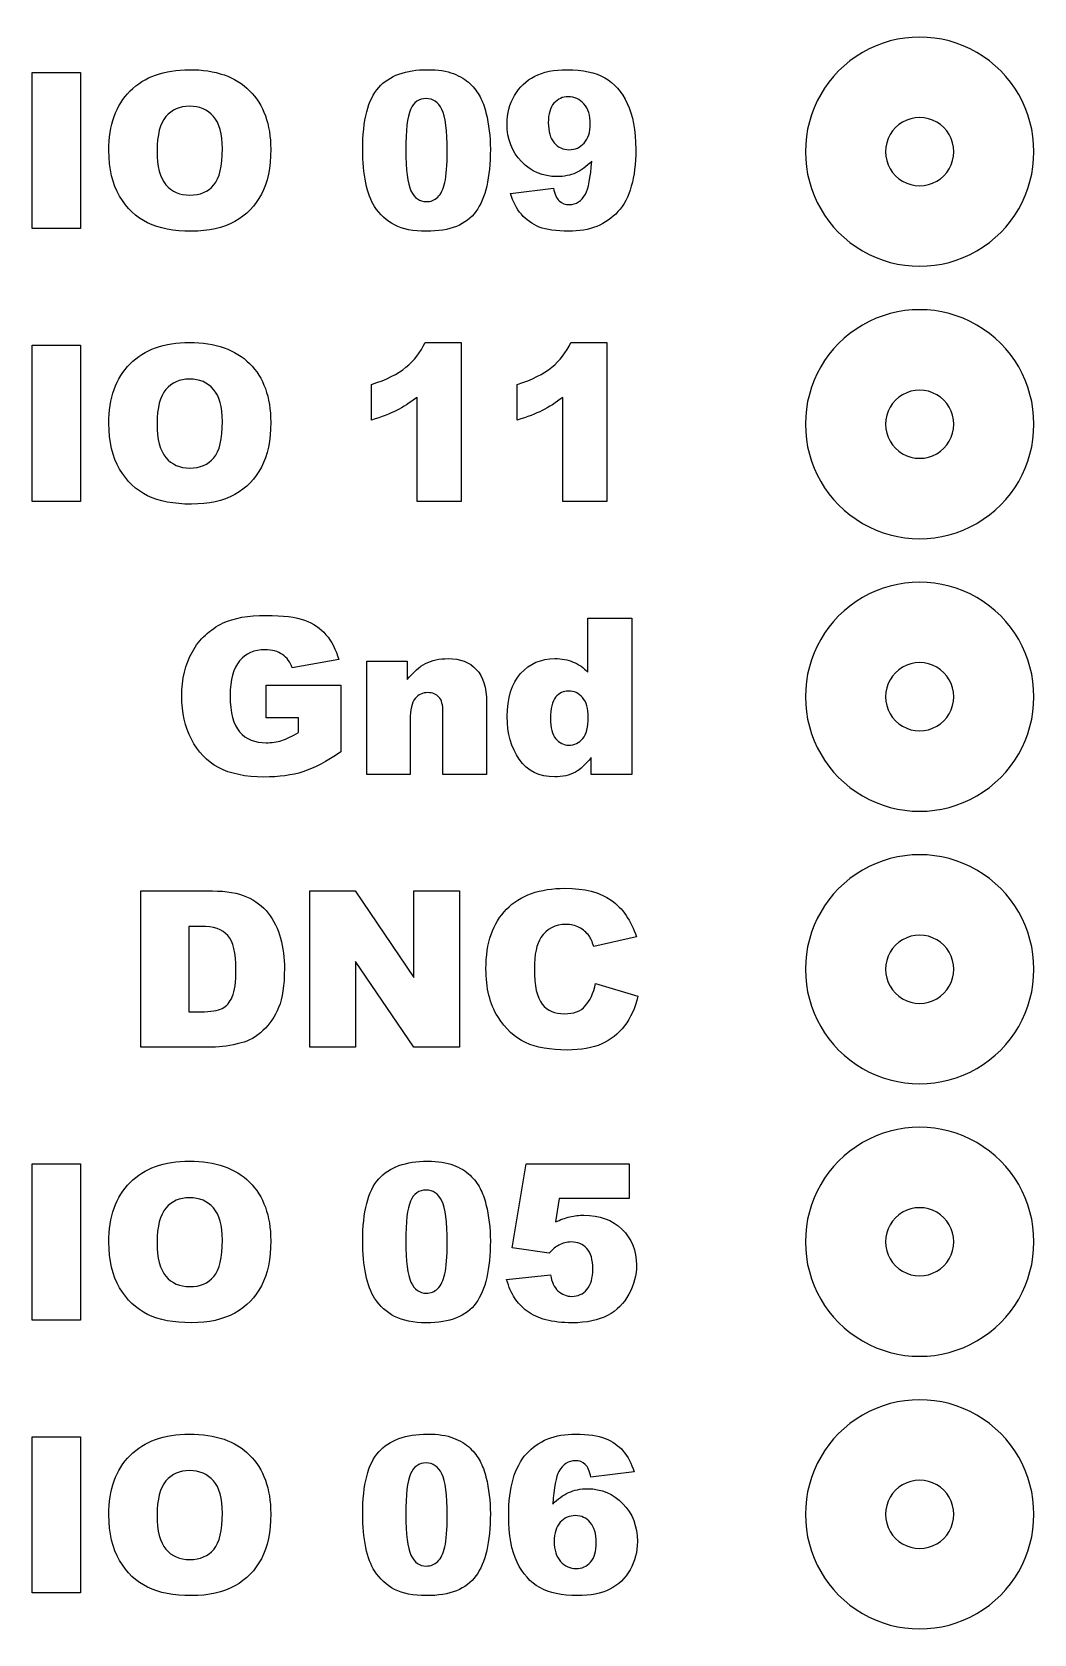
# Model space of a CAD drawing. Extents: x 24 to 191, y 8 to 99.
# Drawn here: x 90.74 to 105.45, y 29.67 to 53.18 of the extents above; entities that cross this region are included whole.
import ezdxf

# ---------------------------------------------------------------- set-up
doc = ezdxf.new("R2010")
doc.units = 0
doc.layers.add('Line_Etch', color=7, linetype='CONTINUOUS')
doc.layers.add('Text_Etch', color=7, linetype='CONTINUOUS')

msp = doc.modelspace()

# ---------------------------------------------------------------- linework, layer by layer
at = {"layer": 'Line_Etch', "color": 7}
for points in [[(104.27287, 51.421774), (104.27287, 51.421774), (104.27287, 51.421774), (104.27287, 51.421774)], [(105.450251, 51.421774), (105.450251, 51.421774), (105.450251, 51.421774), (105.450251, 51.421774)], [(104.27287, 47.421782), (104.27287, 47.421782), (104.27287, 47.421782), (104.27287, 47.421782)], [(105.450251, 47.421782), (105.450251, 47.421782), (105.450251, 47.421782), (105.450251, 47.421782)], [(104.27287, 43.42179), (104.27287, 43.42179), (104.27287, 43.42179), (104.27287, 43.42179)], [(105.450251, 43.42179), (105.450251, 43.42179), (105.450251, 43.42179), (105.450251, 43.42179)], [(104.27287, 39.421798), (104.27287, 39.421798), (104.27287, 39.421798), (104.27287, 39.421798)], [(105.450251, 39.421798), (105.450251, 39.421798), (105.450251, 39.421798), (105.450251, 39.421798)], [(104.27287, 35.421777), (104.27287, 35.421777), (104.27287, 35.421777), (104.27287, 35.421777)], [(105.450251, 35.421777), (105.450251, 35.421777), (105.450251, 35.421777), (105.450251, 35.421777)], [(104.27287, 31.421785), (104.27287, 31.421785), (104.27287, 31.421785), (104.27287, 31.421785)], [(105.450251, 31.421785), (105.450251, 31.421785), (105.450251, 31.421785), (105.450251, 31.421785)]]:
    msp.add_lwpolyline(points, close=True, dxfattribs=at)
for points in [[(104.612539, 52.87725), (104.093058, 53.177647), (103.452682, 53.177647), (102.933206, 52.87725)], [(102.933206, 52.87725), (102.413726, 52.576881), (102.094281, 52.021863), (102.095489, 51.421774)], [(105.450251, 51.421774), (105.451379, 52.021863), (105.13202, 52.576881), (104.612539, 52.87725)], [(103.522709, 51.855267), (103.367925, 51.765831), (103.272669, 51.600561), (103.272869, 51.421774)], [(104.023036, 51.855267), (103.868251, 51.944703), (103.677491, 51.944703), (103.522709, 51.855267)], [(104.27287, 51.421774), (104.273076, 51.600561), (104.177818, 51.765831), (104.023036, 51.855267)], [(102.095489, 51.421774), (102.09436, 50.821713), (102.413726, 50.266694), (102.933206, 49.966325)], [(103.272869, 51.421774), (103.272669, 51.243014), (103.367925, 51.077745), (103.522709, 50.988308)], [(104.023036, 50.988308), (104.177818, 51.077745), (104.273076, 51.243014), (104.27287, 51.421774)], [(104.612539, 49.966325), (105.13202, 50.266694), (105.451458, 50.821713), (105.450251, 51.421774)], [(103.522709, 50.988308), (103.677491, 50.898872), (103.868251, 50.898872), (104.023036, 50.988308)], [(102.933206, 49.966325), (103.452682, 49.665928), (104.093058, 49.665928), (104.612539, 49.966325)], [(104.612539, 48.877258), (104.093058, 49.177655), (103.452682, 49.177655), (102.933206, 48.877258)], [(102.933206, 48.877258), (102.413726, 48.576861), (102.094281, 48.021871), (102.095489, 47.421782)], [(105.450251, 47.421782), (105.451379, 48.021871), (105.13202, 48.576861), (104.612539, 48.877258)], [(103.522709, 47.855275), (103.367925, 47.765839), (103.272669, 47.600541), (103.272869, 47.421782)], [(104.023036, 47.855275), (103.868251, 47.944711), (103.677491, 47.944711), (103.522709, 47.855275)], [(104.27287, 47.421782), (104.273076, 47.600541), (104.177818, 47.765839), (104.023036, 47.855275)], [(102.095489, 47.421782), (102.09436, 46.821721), (102.413726, 46.266702), (102.933206, 45.966305)], [(103.272869, 47.421782), (103.272669, 47.243022), (103.367925, 47.077753), (103.522709, 46.988288)], [(104.023036, 46.988288), (104.177818, 47.077753), (104.273076, 47.243022), (104.27287, 47.421782)], [(104.612539, 45.966305), (105.13202, 46.266702), (105.451458, 46.821721), (105.450251, 47.421782)], [(103.522709, 46.988288), (103.677491, 46.898852), (103.868251, 46.898852), (104.023036, 46.988288)], [(102.933206, 45.966305), (103.452682, 45.665936), (104.093058, 45.665936), (104.612539, 45.966305)], [(104.612539, 44.877266), (104.093058, 45.177635), (103.452682, 45.177635), (102.933206, 44.877266)], [(102.933206, 44.877266), (102.413726, 44.576869), (102.094281, 44.02185), (102.095489, 43.42179)], [(105.450251, 43.42179), (105.451379, 44.02185), (105.13202, 44.576869), (104.612539, 44.877266)], [(103.522709, 43.855283), (103.367925, 43.765818), (103.272669, 43.600549), (103.272869, 43.42179)], [(104.023036, 43.855283), (103.868251, 43.944719), (103.677491, 43.944719), (103.522709, 43.855283)], [(104.27287, 43.42179), (104.273076, 43.600549), (104.177818, 43.765818), (104.023036, 43.855283)], [(102.095489, 43.42179), (102.09436, 42.8217), (102.413726, 42.26671), (102.933206, 41.966313)], [(103.272869, 43.42179), (103.272669, 43.24303), (103.367925, 43.077732), (103.522709, 42.988296)], [(104.023036, 42.988296), (104.177818, 43.077732), (104.273076, 43.24303), (104.27287, 43.42179)], [(104.612539, 41.966313), (105.13202, 42.26671), (105.451458, 42.8217), (105.450251, 43.42179)], [(103.522709, 42.988296), (103.677491, 42.89886), (103.868251, 42.89886), (104.023036, 42.988296)], [(102.933206, 41.966313), (103.452682, 41.665916), (104.093058, 41.665916), (104.612539, 41.966313)], [(104.612539, 40.877246), (104.093058, 41.177643), (103.452682, 41.177643), (102.933206, 40.877246)], [(102.933206, 40.877246), (102.413726, 40.576877), (102.094281, 40.021858), (102.095489, 39.421798)], [(105.450251, 39.421798), (105.451379, 40.021858), (105.13202, 40.576877), (104.612539, 40.877246)], [(103.522709, 39.855263), (103.367925, 39.765826), (103.272669, 39.600557), (103.272869, 39.421798)], [(104.023036, 39.855263), (103.868251, 39.944727), (103.677491, 39.944727), (103.522709, 39.855263)], [(104.27287, 39.421798), (104.273076, 39.600557), (104.177818, 39.765826), (104.023036, 39.855263)], [(102.095489, 39.421798), (102.09436, 38.821708), (102.413726, 38.26669), (102.933206, 37.966321)], [(103.272869, 39.421798), (103.272669, 39.24301), (103.367925, 39.07774), (103.522709, 38.988304)], [(104.023036, 38.988304), (104.177818, 39.07774), (104.273076, 39.24301), (104.27287, 39.421798)], [(104.612539, 37.966321), (105.13202, 38.26669), (105.451458, 38.821708), (105.450251, 39.421798)], [(103.522709, 38.988304), (103.677491, 38.898868), (103.868251, 38.898868), (104.023036, 38.988304)], [(102.933206, 37.966321), (103.452682, 37.665924), (104.093058, 37.665924), (104.612539, 37.966321)], [(104.612539, 36.877254), (104.093058, 37.177651), (103.452682, 37.177651), (102.933206, 36.877254)], [(102.933206, 36.877254), (102.413726, 36.576885), (102.094281, 36.021866), (102.095489, 35.421777)], [(105.450251, 35.421777), (105.451379, 36.021866), (105.13202, 36.576885), (104.612539, 36.877254)], [(103.522709, 35.855271), (103.367925, 35.765834), (103.272669, 35.600565), (103.272869, 35.421777)], [(104.023036, 35.855271), (103.868251, 35.944707), (103.677491, 35.944707), (103.522709, 35.855271)], [(104.27287, 35.421777), (104.273076, 35.600565), (104.177818, 35.765834), (104.023036, 35.855271)], [(102.095489, 35.421777), (102.09436, 34.821716), (102.413726, 34.266698), (102.933206, 33.966329)], [(103.272869, 35.421777), (103.272669, 35.243018), (103.367925, 35.077748), (103.522709, 34.988312)], [(104.023036, 34.988312), (104.177818, 35.077748), (104.273076, 35.243018), (104.27287, 35.421777)], [(104.612539, 33.966329), (105.13202, 34.266698), (105.451458, 34.821716), (105.450251, 35.421777)], [(103.522709, 34.988312), (103.677491, 34.898848), (103.868251, 34.898848), (104.023036, 34.988312)], [(102.933206, 33.966329), (103.452682, 33.665932), (104.093058, 33.665932), (104.612539, 33.966329)], [(104.612539, 32.877262), (104.093058, 33.177631), (103.452682, 33.177631), (102.933206, 32.877262)], [(102.933206, 32.877262), (102.413726, 32.576864), (102.094281, 32.021874), (102.095489, 31.421785)], [(105.450251, 31.421785), (105.451379, 32.021874), (105.13202, 32.576864), (104.612539, 32.877262)], [(103.522709, 31.855279), (103.367925, 31.765842), (103.272669, 31.600545), (103.272869, 31.421785)], [(104.023036, 31.855279), (103.868251, 31.944715), (103.677491, 31.944715), (103.522709, 31.855279)], [(104.27287, 31.421785), (104.273076, 31.600545), (104.177818, 31.765842), (104.023036, 31.855279)], [(102.095489, 31.421785), (102.09436, 30.821724), (102.413726, 30.266706), (102.933206, 29.966309)], [(103.272869, 31.421785), (103.272669, 31.243026), (103.367925, 31.077756), (103.522709, 30.988292)], [(104.023036, 30.988292), (104.177818, 31.077756), (104.273076, 31.243026), (104.27287, 31.421785)], [(104.612539, 29.966309), (105.13202, 30.266706), (105.451458, 30.821724), (105.450251, 31.421785)], [(103.522709, 30.988292), (103.677491, 30.898856), (103.868251, 30.898856), (104.023036, 30.988292)], [(102.933206, 29.966309), (103.452682, 29.66594), (104.093058, 29.66594), (104.612539, 29.966309)]]:
    msp.add_open_spline(points, degree=3, dxfattribs=at)
at = {"layer": 'Text_Etch', "color": 7}
for points in [[(90.73795, 52.586194), (91.448232, 52.586194), (91.448232, 50.292659), (90.73795, 50.292659), (90.73795, 52.586194), (90.73795, 52.586194)], [(98.935831, 51.830629), (98.935831, 51.830629), (98.935831, 51.830629), (98.935831, 51.830629)], [(91.865952, 51.43786), (91.865952, 51.43786), (91.865952, 51.43786), (91.865952, 51.43786)], [(92.574663, 51.434869), (92.574663, 51.434869), (92.574663, 51.434869), (92.574663, 51.434869)], [(95.594032, 51.448782), (95.594032, 51.448782), (95.594032, 51.448782), (95.594032, 51.448782)], [(96.226232, 51.446835), (96.226232, 51.446835), (96.226232, 51.446835), (96.226232, 51.446835)], [(97.762554, 50.807404), (97.762554, 50.807404), (97.762554, 50.807404), (97.762554, 50.807404)], [(90.73795, 48.581094), (91.448232, 48.581094), (91.448232, 46.287559), (90.73795, 46.287559), (90.73795, 48.581094), (90.73795, 48.581094)], [(91.865952, 47.43276), (91.865952, 47.43276), (91.865952, 47.43276), (91.865952, 47.43276)], [(92.574663, 47.429768), (92.574663, 47.429768), (92.574663, 47.429768), (92.574663, 47.429768)], [(98.906152, 43.117836), (98.906152, 43.117836), (98.906152, 43.117836), (98.906152, 43.117836)], [(94.819701, 40.57095), (95.481481, 40.57095), (96.34507, 39.302135), (96.34507, 40.57095), (97.013113, 40.57095), (97.013113, 38.277386), (96.34507, 38.277386), (95.486169, 39.536803), (95.486169, 38.277386), (94.819701, 38.277386), (94.819701, 40.57095), (94.819701, 40.57095)], [(99.014119, 39.214505), (99.014119, 39.214505), (99.014119, 39.214505), (99.014119, 39.214505)], [(90.73795, 36.56585), (91.448232, 36.56585), (91.448232, 34.272314), (90.73795, 34.272314), (90.73795, 36.56585), (90.73795, 36.56585)], [(91.865952, 35.417516), (91.865952, 35.417516), (91.865952, 35.417516), (91.865952, 35.417516)], [(92.574663, 35.414524), (92.574663, 35.414524), (92.574663, 35.414524), (92.574663, 35.414524)], [(95.594032, 35.428438), (95.594032, 35.428438), (95.594032, 35.428438), (95.594032, 35.428438)], [(96.226232, 35.42649), (96.226232, 35.42649), (96.226232, 35.42649), (96.226232, 35.42649)], [(90.73795, 32.56075), (91.448232, 32.56075), (91.448232, 30.267214), (90.73795, 30.267214), (90.73795, 32.56075), (90.73795, 32.56075)], [(99.578851, 32.044509), (99.578851, 32.044509), (99.578851, 32.044509), (99.578851, 32.044509)], [(91.865952, 31.412416), (91.865952, 31.412416), (91.865952, 31.412416), (91.865952, 31.412416)], [(92.574663, 31.409424), (92.574663, 31.409424), (92.574663, 31.409424), (92.574663, 31.409424)], [(95.594032, 31.423366), (95.594032, 31.423366), (95.594032, 31.423366), (95.594032, 31.423366)], [(96.226232, 31.421418), (96.226232, 31.421418), (96.226232, 31.421418), (96.226232, 31.421418)], [(98.405544, 31.02278), (98.405544, 31.02278), (98.405544, 31.02278), (98.405544, 31.02278)]]:
    msp.add_lwpolyline(points, close=True, dxfattribs=at)
for points in [[(97.7625, 50.807376), (98.39612, 50.88716)], [(97.038143, 48.62021), (97.038143, 46.287559), (96.393573, 46.287559), (96.393573, 47.816074)], [(96.510912, 48.62021), (97.038143, 48.62021)], [(99.178364, 48.62021), (99.178364, 46.287559), (98.533794, 46.287559), (98.533794, 47.816074)], [(98.651133, 48.62021), (99.178364, 48.62021)], [(95.723972, 47.482826), (95.723972, 48.005389)], [(97.864193, 47.482826), (97.864193, 48.005389)], [(98.90145, 43.7812), (98.90145, 44.575937), (99.544451, 44.576022)], [(99.544451, 44.576022), (99.544451, 42.282487), (98.948381, 42.282487), (98.948381, 42.528105)], [(95.242109, 43.965858), (94.558431, 43.843825)], [(96.29184, 43.080414), (96.29184, 42.282515), (95.655102, 42.282515), (95.655144, 43.943957)], [(95.655144, 43.943957), (96.248079, 43.943957), (96.248079, 43.673306)], [(94.178261, 43.113236), (94.178261, 43.590389), (95.273402, 43.590389), (95.273402, 42.612574)], [(97.412054, 43.338534), (97.412054, 42.282515), (96.772182, 42.282515), (96.772182, 43.196153)], [(94.652301, 42.897251), (94.652301, 43.113151), (94.178261, 43.113236)], [(93.386591, 38.277358), (92.333693, 38.277358), (92.333733, 40.57095)], [(92.333733, 40.57095), (93.386633, 40.57095)], [(93.042444, 40.05152), (93.042444, 38.798369), (93.216101, 38.798369)], [(93.219239, 40.05152), (93.042444, 40.05152)], [(99.613291, 39.896608), (98.987491, 39.757388)], [(99.014091, 39.214534), (99.635191, 39.026799)], [(98.333501, 35.254674), (97.790621, 35.332877), (97.992483, 36.56585)], [(97.992483, 36.56585), (99.505344, 36.56585), (99.505344, 36.057398), (98.480601, 36.057398), (98.425802, 35.7132)], [(97.707704, 34.866759), (98.352274, 34.937145)], [(99.578871, 32.04448), (98.945251, 31.966277)]]:
    msp.add_lwpolyline(points, dxfattribs=at)
for points in [[(92.178852, 52.31241), (92.387445, 52.521001), (92.67792, 52.62531), (93.05027, 52.62531)], [(93.05027, 52.62531), (93.432003, 52.62531), (93.726127, 52.522581), (93.932643, 52.317095)], [(95.82879, 52.364029), (95.986287, 52.538216), (96.225651, 52.62531), (96.54689, 52.62531)], [(96.54689, 52.62531), (96.701257, 52.62531), (96.827981, 52.606119), (96.927063, 52.567398)], [(96.927063, 52.567398), (97.026149, 52.529863), (97.106983, 52.480333), (97.169563, 52.41878)], [(97.822004, 52.245157), (97.893968, 52.370294), (97.993053, 52.464698), (98.119252, 52.52831)], [(98.119252, 52.52831), (98.245453, 52.592968), (98.403989, 52.62531), (98.594861, 52.62531)], [(98.594861, 52.62531), (98.824316, 52.62531), (99.008401, 52.585686), (99.147122, 52.50641)], [(99.147122, 52.50641), (99.285843, 52.428178), (99.396398, 52.303041), (99.478792, 52.130942)], [(91.865952, 51.43786), (91.865952, 51.812284), (91.970253, 52.10382), (92.178852, 52.31241)], [(93.932643, 52.317095), (94.139151, 52.112682), (94.242402, 51.825831), (94.242402, 51.456628)], [(95.594119, 51.44881), (95.594119, 51.884787), (95.672346, 52.18987), (95.82879, 52.364029)], [(96.525043, 52.200904), (96.419701, 52.200904), (96.343566, 52.147198), (96.29663, 52.039784)], [(96.756581, 52.042916), (96.705445, 52.148242), (96.628269, 52.200904), (96.525043, 52.200904)], [(97.169563, 52.41878), (97.232162, 52.3583), (97.281182, 52.294179), (97.31662, 52.226333)], [(97.31662, 52.226333), (97.353157, 52.159587), (97.382355, 52.081383), (97.404222, 51.991665)], [(97.714051, 51.828992), (97.714051, 51.981251), (97.750035, 52.119991), (97.822004, 52.245157)], [(98.613553, 52.227913), (98.529069, 52.227913), (98.458669, 52.196135), (98.40234, 52.132522)], [(98.841961, 52.121544), (98.779361, 52.192466), (98.703223, 52.227913), (98.613553, 52.227913)], [(93.048701, 52.088806), (92.905814, 52.088806), (92.791085, 52.038232), (92.704511, 51.937055)], [(93.402274, 51.938635), (93.315705, 52.03874), (93.197849, 52.088806), (93.048701, 52.088806)], [(96.29663, 52.039784), (96.249699, 51.933386), (96.226232, 51.735746), (96.226232, 51.446835)], [(96.834782, 51.429619), (96.834782, 51.734165), (96.808705, 51.938607), (96.756581, 52.042916)], [(97.404222, 51.991665), (97.446953, 51.82061), (97.46832, 51.642274), (97.46832, 51.456628)], [(98.40234, 52.132522), (98.347076, 52.068937), (98.31944, 51.97349), (98.31944, 51.846236)], [(98.935862, 51.830544), (98.935862, 51.954666), (98.90456, 52.051665), (98.841961, 52.121544)], [(99.478792, 52.130942), (99.562231, 51.959887), (99.603952, 51.733544), (99.603952, 51.451943)], [(92.704511, 51.937055), (92.617945, 51.835878), (92.574663, 51.668492), (92.574663, 51.434869)], [(93.533691, 51.466139), (93.533691, 51.682039), (93.489884, 51.839547), (93.402274, 51.938635)], [(97.925261, 51.275159), (97.784454, 51.421181), (97.714051, 51.605782), (97.714051, 51.828992)], [(98.31944, 51.846236), (98.31944, 51.717938), (98.348109, 51.619894), (98.405439, 51.552104)], [(98.846632, 51.549028), (98.906099, 51.614757), (98.935831, 51.708624), (98.935831, 51.830629)], [(98.405439, 51.552104), (98.463842, 51.484314), (98.536331, 51.450419), (98.622911, 51.450419)], [(98.622911, 51.450419), (98.712607, 51.450419), (98.787179, 51.48327), (98.846632, 51.549028)], [(92.023963, 50.76826), (91.918623, 50.946596), (91.865952, 51.169806), (91.865952, 51.43786)], [(92.574663, 51.434869), (92.574663, 51.203305), (92.617423, 51.036964), (92.702953, 50.935787)], [(93.408531, 50.932654), (93.491973, 51.031742), (93.533691, 51.209571), (93.533691, 51.466139)], [(94.242402, 51.456628), (94.242402, 51.188573), (94.197035, 50.968496), (94.106292, 50.796426)], [(95.639433, 50.962231), (95.609164, 51.109297), (95.594032, 51.27149), (95.594032, 51.448782)], [(96.226173, 51.446807), (96.226173, 51.154763), (96.251742, 50.955034), (96.30287, 50.847592)], [(96.800382, 50.971234), (96.823327, 51.069278), (96.834782, 51.222073), (96.834782, 51.429619)], [(97.46832, 51.456628), (97.46832, 51.040463), (97.39792, 50.735917), (97.257111, 50.542962)], [(98.446232, 51.056126), (98.240765, 51.056126), (98.067108, 51.129137), (97.925261, 51.275159)], [(98.959382, 51.283033), (98.883241, 51.204801), (98.805018, 51.147454), (98.724709, 51.110934)], [(98.865481, 50.799615), (98.907216, 50.875758), (98.938512, 51.036879), (98.959382, 51.283033)], [(99.603952, 51.451943), (99.603952, 51.037867), (99.516861, 50.734365), (99.342679, 50.54141)], [(98.724709, 51.110934), (98.644397, 51.074414), (98.551571, 51.056126), (98.446232, 51.056126)], [(92.702953, 50.935787), (92.789519, 50.83461), (92.906856, 50.784036), (93.054963, 50.784036)], [(93.054963, 50.784036), (93.207236, 50.784036), (93.325092, 50.833566), (93.408531, 50.932654)], [(94.106292, 50.796426), (94.016599, 50.625371), (93.886226, 50.49188), (93.715171, 50.395896)], [(95.76928, 50.616481), (95.714016, 50.700978), (95.670731, 50.816209), (95.639433, 50.962231)], [(96.30287, 50.847592), (96.355007, 50.741223), (96.430104, 50.688024), (96.528162, 50.688024)], [(96.695562, 50.755334), (96.743562, 50.801195), (96.778501, 50.873162), (96.800382, 50.971234)], [(97.923691, 50.502322), (97.85381, 50.583686), (97.800098, 50.685371), (97.762554, 50.807404)], [(98.39612, 50.88716), (98.4128, 50.798514), (98.440954, 50.735945), (98.480623, 50.699426)], [(98.62612, 50.644731), (98.728335, 50.644731), (98.808122, 50.69635), (98.865481, 50.799615)], [(92.43542, 50.377128), (92.266462, 50.459537), (92.129308, 50.589895), (92.023963, 50.76826)], [(96.06184, 50.34583), (95.94294, 50.407354), (95.845421, 50.49758), (95.76928, 50.616481)], [(96.528162, 50.688024), (96.59283, 50.688024), (96.648628, 50.710602), (96.695562, 50.755334)], [(98.480623, 50.699426), (98.520222, 50.662963), (98.568724, 50.644731), (98.62612, 50.644731)], [(93.078433, 50.253543), (92.819765, 50.253543), (92.605428, 50.294747), (92.43542, 50.377128)], [(93.715171, 50.395896), (93.545163, 50.300984), (93.332921, 50.253543), (93.078433, 50.253543)], [(96.529621, 50.253515), (96.336668, 50.253515), (96.180743, 50.284305), (96.06184, 50.34583)], [(97.257111, 50.542962), (97.116305, 50.350006), (96.873808, 50.253515), (96.529621, 50.253515)], [(98.186519, 50.31614), (98.081183, 50.358868), (97.99357, 50.420929), (97.923691, 50.502322)], [(98.618322, 50.253543), (98.435803, 50.253543), (98.291867, 50.274427), (98.186519, 50.31614)], [(99.342679, 50.54141), (99.168503, 50.349498), (98.927048, 50.253543), (98.618322, 50.253543)], [(92.178852, 48.30731), (92.387445, 48.515929), (92.67792, 48.62021), (93.05027, 48.62021)], [(93.05027, 48.62021), (93.432003, 48.62021), (93.726127, 48.517481), (93.932643, 48.312023)], [(96.2293, 48.257244), (96.349247, 48.355288), (96.443117, 48.476277), (96.510912, 48.62021)], [(98.369521, 48.257244), (98.489471, 48.355288), (98.583338, 48.476277), (98.651133, 48.62021)], [(91.865952, 47.43276), (91.865952, 47.807212), (91.970253, 48.09872), (92.178852, 48.30731)], [(93.932643, 48.312023), (94.139151, 48.107582), (94.242402, 47.820759), (94.242402, 47.451556)], [(95.723972, 48.005389), (95.940917, 48.075267), (96.109364, 48.159228), (96.2293, 48.257244)], [(97.864193, 48.005389), (98.081132, 48.075267), (98.249573, 48.159228), (98.369521, 48.257244)], [(93.048701, 48.083706), (92.905814, 48.083706), (92.791085, 48.033131), (92.704511, 47.931955)], [(93.402274, 47.933535), (93.315705, 48.033639), (93.197849, 48.083706), (93.048701, 48.083706)], [(92.704511, 47.931955), (92.617945, 47.830806), (92.574663, 47.663392), (92.574663, 47.429768)], [(93.533691, 47.461067), (93.533691, 47.676939), (93.489884, 47.834447), (93.402274, 47.933535)], [(96.393573, 47.816074), (96.289278, 47.736798), (96.188109, 47.672649), (96.090063, 47.623627)], [(98.533794, 47.816074), (98.429493, 47.736798), (98.328319, 47.672649), (98.230281, 47.623627)], [(96.090063, 47.623627), (95.993069, 47.574633), (95.871036, 47.5277), (95.723972, 47.482826)], [(98.230281, 47.623627), (98.133281, 47.574633), (98.011251, 47.5277), (97.864193, 47.482826)], [(92.023963, 46.76316), (91.918623, 46.941524), (91.865952, 47.164734), (91.865952, 47.43276)], [(92.574663, 47.429768), (92.574663, 47.198205), (92.617423, 47.031863), (92.702953, 46.930687)], [(93.408531, 46.927554), (93.491973, 47.026642), (93.533691, 47.20447), (93.533691, 47.461067)], [(94.242402, 47.451556), (94.242402, 47.183501), (94.197035, 46.963424), (94.106292, 46.791325)], [(92.702953, 46.930687), (92.789519, 46.82951), (92.906856, 46.778936), (93.054963, 46.778936)], [(93.054963, 46.778936), (93.207236, 46.778936), (93.325092, 46.828494), (93.408531, 46.927554)], [(94.106292, 46.791325), (94.016599, 46.62027), (93.886226, 46.486779), (93.715171, 46.390824)], [(92.43542, 46.372056), (92.266462, 46.454437), (92.129308, 46.584823), (92.023963, 46.76316)], [(93.078433, 46.248443), (92.819765, 46.248443), (92.605428, 46.289647), (92.43542, 46.372056)], [(93.715171, 46.390824), (93.545163, 46.295912), (93.332921, 46.248443), (93.078433, 46.248443)], [(93.09251, 44.081597), (93.195767, 44.267243), (93.346998, 44.408043), (93.546213, 44.504027)], [(93.546213, 44.504027), (93.701619, 44.578054), (93.910737, 44.615082), (94.173573, 44.615082)], [(94.173573, 44.615082), (94.427017, 44.615082), (94.616321, 44.592222), (94.741481, 44.546276)], [(94.741481, 44.546276), (94.867682, 44.500415), (94.97198, 44.428984), (95.054372, 44.331956)], [(95.054372, 44.331956), (95.137814, 44.236001), (95.200391, 44.113968), (95.242109, 43.965858)], [(92.937621, 43.429212), (92.937621, 43.679515), (92.98925, 43.896995), (93.09251, 44.081597)], [(94.157921, 44.111315), (94.002516, 44.111315), (93.878397, 44.057072), (93.785571, 43.948614)], [(94.414501, 44.042509), (94.347747, 44.08837), (94.262222, 44.111315), (94.157921, 44.111315)], [(94.558431, 43.843825), (94.530294, 43.930382), (94.482322, 43.99662), (94.414501, 44.042509)], [(96.517172, 43.909554), (96.607909, 43.957532), (96.718467, 43.981549), (96.84884, 43.981549)], [(96.84884, 43.981549), (97.02511, 43.981549), (97.162781, 43.928886), (97.261863, 43.823533)], [(97.91269, 43.76246), (98.045154, 43.908454), (98.213071, 43.981464), (98.416454, 43.981464)], [(98.416454, 43.981464), (98.515537, 43.981464), (98.605236, 43.964813), (98.685553, 43.93137)], [(93.785571, 43.948614), (93.693793, 43.841172), (93.647901, 43.670653), (93.647901, 43.43703)], [(96.248079, 43.673306), (96.336733, 43.783852), (96.426432, 43.862621), (96.517172, 43.909554)], [(97.261863, 43.823533), (97.36199, 43.719224), (97.412054, 43.557567), (97.412054, 43.338534)], [(97.715561, 43.130395), (97.715561, 43.405731), (97.781274, 43.616438), (97.91269, 43.76246)], [(98.685553, 43.93137), (98.766904, 43.897983), (98.838873, 43.847917), (98.90145, 43.7812)], [(98.613603, 43.505892), (98.539548, 43.505892), (98.477491, 43.47513), (98.42743, 43.413605)], [(98.823241, 43.40892), (98.767973, 43.473577), (98.698095, 43.505892), (98.613603, 43.505892)], [(93.078433, 42.797147), (92.98456, 42.980733), (92.937621, 43.191412), (92.937621, 43.429212)], [(93.647901, 43.43703), (93.647901, 43.188787), (93.694315, 43.011495), (93.787141, 42.905097)], [(96.363841, 43.394866), (96.315843, 43.336474), (96.29184, 43.231656), (96.29184, 43.080414)], [(96.551581, 43.482467), (96.474396, 43.482467), (96.411816, 43.453257), (96.363841, 43.394866)], [(96.714279, 43.416766), (96.675682, 43.460567), (96.62145, 43.482467), (96.551581, 43.482467)], [(96.772182, 43.196153), (96.772182, 43.300462), (96.752878, 43.374009), (96.714279, 43.416766)], [(98.42743, 43.413605), (98.377364, 43.352081), (98.352333, 43.248816), (98.352333, 43.103838)], [(98.906141, 43.117921), (98.906141, 43.248279), (98.878511, 43.345279), (98.823241, 43.40892)], [(97.893923, 42.503043), (97.775014, 42.675142), (97.715561, 42.884241), (97.715561, 43.130395)], [(98.352333, 43.103838), (98.352333, 42.968258), (98.377903, 42.868634), (98.42903, 42.805021)], [(98.82485, 42.806517), (98.879053, 42.870102), (98.906152, 42.973903), (98.906152, 43.117836)], [(93.477371, 42.382563), (93.306316, 42.475386), (93.173341, 42.61359), (93.078433, 42.797147)], [(93.787141, 42.905097), (93.881011, 42.798699), (94.011383, 42.745529), (94.178261, 42.745529)], [(94.405111, 42.779903), (94.477078, 42.802763), (94.559476, 42.841964), (94.652301, 42.897251)], [(98.42903, 42.805021), (98.481165, 42.742424), (98.545309, 42.711126), (98.621461, 42.711126)], [(98.621461, 42.711126), (98.702817, 42.711126), (98.770609, 42.742904), (98.82485, 42.806517)], [(94.178261, 42.745529), (94.257529, 42.745529), (94.333145, 42.7571), (94.405111, 42.779903)], [(95.273402, 42.612574), (95.063762, 42.469713), (94.87811, 42.372177), (94.716442, 42.320022)], [(94.143841, 42.243314), (93.871624, 42.243314), (93.649464, 42.28974), (93.477371, 42.382563)], [(98.41333, 42.244895), (98.186999, 42.244895), (98.013861, 42.330944), (97.893923, 42.503043)], [(98.948381, 42.528105), (98.864939, 42.423795), (98.788804, 42.353409), (98.719973, 42.31689)], [(94.716442, 42.320022), (94.555821, 42.268884), (94.364954, 42.243314), (94.143841, 42.243314)], [(98.719973, 42.31689), (98.628183, 42.268884), (98.525973, 42.244895), (98.41333, 42.244895)], [(93.386633, 40.57095), (93.594185, 40.57095), (93.761585, 40.542728), (93.888834, 40.486424)], [(93.888834, 40.486424), (94.017118, 40.430093), (94.122982, 40.349264), (94.206424, 40.243939)], [(97.706183, 40.303375), (97.908519, 40.507817), (98.1943, 40.610038), (98.56352, 40.610038)], [(98.56352, 40.610038), (98.852428, 40.610038), (99.079279, 40.551618), (99.244071, 40.434806)], [(94.206424, 40.243939), (94.28986, 40.138614), (94.350355, 40.016045), (94.387901, 39.876288)], [(97.404233, 39.428825), (97.404233, 39.80847), (97.504879, 40.100006), (97.706183, 40.303375)], [(99.244071, 40.434806), (99.409905, 40.317994), (99.532976, 40.138586), (99.613291, 39.896608)], [(93.613492, 39.916985), (93.534224, 40.006675), (93.402808, 40.05152), (93.219239, 40.05152)], [(98.580764, 40.079658), (98.420134, 40.079658), (98.29706, 40.015), (98.211538, 39.885658)], [(98.773192, 40.035857), (98.71579, 40.065067), (98.651647, 40.079658), (98.580764, 40.079658)], [(98.918691, 39.910691), (98.879025, 39.964962), (98.830522, 40.006675), (98.773192, 40.035857)], [(93.732392, 39.417903), (93.732392, 39.660924), (93.692757, 39.827266), (93.613492, 39.916985)], [(94.387901, 39.876288), (94.425434, 39.736532), (94.444199, 39.588422), (94.444199, 39.431986)], [(98.211538, 39.885658), (98.146876, 39.789702), (98.114541, 39.638996), (98.114541, 39.43351)], [(98.987491, 39.757388), (98.965619, 39.827266), (98.942692, 39.878377), (98.918691, 39.910691)], [(93.679193, 39.018954), (93.714657, 39.101362), (93.732392, 39.234346), (93.732392, 39.417903)], [(94.444199, 39.431986), (94.444199, 39.186876), (94.416033, 38.996517), (94.359702, 38.860937)], [(97.576332, 38.727954), (97.461598, 38.910467), (97.404233, 39.144091), (97.404233, 39.428825)], [(98.114541, 39.43351), (98.114541, 39.17903), (98.153133, 39.004334), (98.230312, 38.909423)], [(98.86236, 38.88281), (98.932241, 38.958953), (98.982829, 39.069528), (99.014119, 39.214505)], [(93.216101, 38.798369), (93.364208, 38.798369), (93.469553, 38.814455), (93.53213, 38.846854)], [(93.53213, 38.846854), (93.59473, 38.88027), (93.643752, 38.937645), (93.679193, 39.018954)], [(94.359702, 38.860937), (94.304434, 38.726402), (94.227255, 38.613231), (94.128161, 38.521452)], [(98.230312, 38.909423), (98.307494, 38.815556), (98.41596, 38.768622), (98.555723, 38.768622)], [(98.555723, 38.768622), (98.691313, 38.768622), (98.793529, 38.806694), (98.86236, 38.88281)], [(99.635191, 39.026799), (99.593459, 38.852612), (99.527747, 38.707098), (99.438062, 38.590286)], [(97.984663, 38.34464), (97.827169, 38.417651), (97.691061, 38.545441), (97.576332, 38.727954)], [(99.438062, 38.590286), (99.348366, 38.473474), (99.236767, 38.385336), (99.103262, 38.3259)], [(93.809002, 38.339955), (93.653596, 38.298243), (93.512792, 38.277358), (93.386591, 38.277358)], [(94.128161, 38.521452), (94.029073, 38.430718), (93.922689, 38.370209), (93.809002, 38.339955)], [(98.596371, 38.23669), (98.347101, 38.23669), (98.143195, 38.272673), (97.984663, 38.34464)], [(99.103262, 38.3259), (98.970804, 38.266436), (98.801837, 38.23669), (98.596371, 38.23669)], [(92.178852, 36.292066), (92.387445, 36.500656), (92.67792, 36.604966), (93.05027, 36.604966)], [(93.05027, 36.604966), (93.432003, 36.604966), (93.726127, 36.502209), (93.932643, 36.296751)], [(95.82879, 36.343684), (95.986287, 36.517872), (96.225651, 36.604966), (96.54689, 36.604966)], [(96.54689, 36.604966), (96.701257, 36.604966), (96.827981, 36.585775), (96.927063, 36.547054)], [(96.927063, 36.547054), (97.026149, 36.509518), (97.106983, 36.459988), (97.169563, 36.398436)], [(91.865952, 35.417516), (91.865952, 35.79194), (91.970253, 36.083476), (92.178852, 36.292066)], [(93.932643, 36.296751), (94.139151, 36.092337), (94.242402, 35.805515), (94.242402, 35.436284)], [(95.594119, 35.428466), (95.594119, 35.864443), (95.672346, 36.169497), (95.82879, 36.343684)], [(97.169563, 36.398436), (97.232162, 36.337955), (97.281182, 36.273806), (97.31662, 36.205988)], [(93.048701, 36.068461), (92.905814, 36.068461), (92.791085, 36.017887), (92.704511, 35.91671)], [(93.402274, 35.918291), (93.315705, 36.018395), (93.197849, 36.068461), (93.048701, 36.068461)], [(96.29663, 36.019439), (96.249699, 35.913042), (96.226232, 35.715401), (96.226232, 35.42649)], [(96.525043, 36.180588), (96.419701, 36.180588), (96.343566, 36.126881), (96.29663, 36.019439)], [(96.756581, 36.022572), (96.705445, 36.127926), (96.628269, 36.180588), (96.525043, 36.180588)], [(96.834782, 35.409275), (96.834782, 35.713849), (96.808705, 35.918263), (96.756581, 36.022572)], [(97.31662, 36.205988), (97.353157, 36.139243), (97.382355, 36.061011), (97.404222, 35.97132)], [(92.704511, 35.91671), (92.617945, 35.815534), (92.574663, 35.648148), (92.574663, 35.414524)], [(93.533691, 35.445794), (93.533691, 35.661694), (93.489884, 35.819203), (93.402274, 35.918291)], [(97.404222, 35.97132), (97.446953, 35.800266), (97.46832, 35.621929), (97.46832, 35.436255)], [(98.425802, 35.7132), (98.496727, 35.746587), (98.566608, 35.77162), (98.635439, 35.788299)], [(98.635439, 35.788299), (98.70532, 35.80495), (98.774157, 35.813417), (98.841949, 35.813417)], [(98.841949, 35.813304), (99.071413, 35.813304), (99.257587, 35.743934), (99.400481, 35.605222)], [(99.400481, 35.605222), (99.54337, 35.46651), (99.614809, 35.291814), (99.614809, 35.081107)], [(92.023963, 34.747915), (91.918623, 34.926252), (91.865952, 35.149461), (91.865952, 35.417516)], [(92.574663, 35.414524), (92.574663, 35.182961), (92.617423, 35.016619), (92.702953, 34.915442)], [(93.408531, 34.91231), (93.491973, 35.011398), (93.533691, 35.189226), (93.533691, 35.445794)], [(94.242402, 35.436284), (94.242402, 35.168229), (94.197035, 34.94818), (94.106292, 34.776081)], [(95.639433, 34.941887), (95.609164, 35.088953), (95.594032, 35.251118), (95.594032, 35.428438)], [(96.226173, 35.426462), (96.226173, 35.134447), (96.251742, 34.93469), (96.30287, 34.827276)], [(96.800382, 34.95089), (96.823327, 35.048934), (96.834782, 35.201729), (96.834782, 35.409275)], [(97.46832, 35.436255), (97.46832, 35.020119), (97.39792, 34.715573), (97.257111, 34.522617)], [(98.474301, 35.373574), (98.431567, 35.35156), (98.384634, 35.311993), (98.333501, 35.254674)], [(98.652655, 35.418955), (98.591116, 35.418955), (98.531666, 35.403715), (98.474301, 35.373574)], [(98.885762, 35.323564), (98.827364, 35.387177), (98.749657, 35.418955), (98.652655, 35.418955)], [(98.973361, 35.023195), (98.973361, 35.159819), (98.944162, 35.259951), (98.885762, 35.323564)], [(99.614809, 35.081107), (99.614809, 34.933025), (99.577787, 34.790644), (99.50373, 34.65402)], [(92.702953, 34.915442), (92.789519, 34.814266), (92.906856, 34.763692), (93.054963, 34.763692)], [(93.054963, 34.763692), (93.207236, 34.763692), (93.325092, 34.813222), (93.408531, 34.91231)], [(95.76928, 34.596136), (95.714016, 34.680605), (95.670731, 34.795865), (95.639433, 34.941887)], [(96.30287, 34.827276), (96.355007, 34.720878), (96.430104, 34.667708), (96.528162, 34.667708)], [(96.695562, 34.73499), (96.743562, 34.780851), (96.778501, 34.852817), (96.800382, 34.95089)], [(97.825044, 34.59766), (97.778107, 34.669627), (97.738994, 34.759317), (97.707704, 34.866759)], [(98.352274, 34.937145), (98.367937, 34.833908), (98.40444, 34.75514), (98.461782, 34.700897)], [(98.885762, 34.721245), (98.944162, 34.789035), (98.973361, 34.889676), (98.973361, 35.023195)], [(92.43542, 34.356784), (92.266462, 34.439192), (92.129308, 34.569551), (92.023963, 34.747915)], [(94.106292, 34.776081), (94.016599, 34.605026), (93.886226, 34.471507), (93.715171, 34.37558)], [(96.06184, 34.325485), (95.94294, 34.38701), (95.845421, 34.477236), (95.76928, 34.596136)], [(96.528162, 34.667708), (96.59283, 34.667708), (96.648628, 34.690003), (96.695562, 34.73499)], [(98.008084, 34.403661), (97.932991, 34.461065), (97.871974, 34.525722), (97.825044, 34.59766)], [(98.461782, 34.700897), (98.51918, 34.647698), (98.587498, 34.621113), (98.666732, 34.621113)], [(98.666732, 34.621113), (98.755383, 34.621113), (98.828394, 34.654472), (98.885762, 34.721245)], [(99.50373, 34.65402), (99.430724, 34.517368), (99.326426, 34.413087), (99.190844, 34.34112)], [(93.078433, 34.233198), (92.819765, 34.233198), (92.605428, 34.274403), (92.43542, 34.356784)], [(93.715171, 34.37558), (93.545163, 34.28064), (93.332921, 34.233198), (93.078433, 34.233198)], [(97.257111, 34.522617), (97.116305, 34.329662), (96.873808, 34.23317), (96.529621, 34.23317)], [(98.283429, 34.275362), (98.176004, 34.304572), (98.084222, 34.347329), (98.008084, 34.403661)], [(99.190844, 34.34112), (99.056297, 34.269154), (98.883676, 34.23317), (98.672991, 34.23317)], [(96.529621, 34.23317), (96.336668, 34.23317), (96.180743, 34.263932), (96.06184, 34.325485)], [(98.672991, 34.23317), (98.52176, 34.23317), (98.391904, 34.247281), (98.283429, 34.275362)], [(92.178852, 32.286966), (92.387445, 32.495584), (92.67792, 32.599866), (93.05027, 32.599866)], [(93.05027, 32.599866), (93.432003, 32.599866), (93.726127, 32.497137), (93.932643, 32.291679)], [(95.82879, 32.338612), (95.986287, 32.5128), (96.225651, 32.599866), (96.54689, 32.599866)], [(96.54689, 32.599866), (96.701257, 32.599866), (96.827981, 32.580674), (96.927063, 32.541982)], [(96.927063, 32.541982), (97.026149, 32.504446), (97.106983, 32.454888), (97.169563, 32.393335)], [(97.998723, 32.310447), (98.172899, 32.503402), (98.414352, 32.599866), (98.723072, 32.599866)], [(98.723072, 32.599866), (98.905599, 32.599866), (99.049532, 32.578417), (99.154872, 32.535773)], [(99.154872, 32.535773), (99.261258, 32.494032), (99.349391, 32.432508), (99.419272, 32.351143)], [(91.865952, 31.412416), (91.865952, 31.786868), (91.970253, 32.078375), (92.178852, 32.286966)], [(93.932643, 32.291679), (94.139151, 32.087237), (94.242402, 31.800415), (94.242402, 31.431183)], [(95.594119, 31.423366), (95.594119, 31.859343), (95.672346, 32.164425), (95.82879, 32.338612)], [(97.169563, 32.393335), (97.232162, 32.332883), (97.281182, 32.268734), (97.31662, 32.200916)], [(97.737453, 31.401465), (97.737453, 31.815542), (97.824541, 32.118536), (97.998723, 32.310447)], [(99.419272, 32.351143), (99.48915, 32.269807), (99.542346, 32.167586), (99.578851, 32.044509)], [(93.048701, 32.063389), (92.905814, 32.063389), (92.791085, 32.012787), (92.704511, 31.911638)], [(93.402274, 31.913191), (93.315705, 32.013323), (93.197849, 32.063389), (93.048701, 32.063389)], [(96.29663, 32.014339), (96.249699, 31.90797), (96.226232, 31.710301), (96.226232, 31.421418)], [(96.525043, 32.175488), (96.419701, 32.175488), (96.343566, 32.121781), (96.29663, 32.014339)], [(96.756581, 32.017472), (96.705445, 32.122825), (96.628269, 32.175488), (96.525043, 32.175488)], [(96.834782, 31.404203), (96.834782, 31.708749), (96.808705, 31.913162), (96.756581, 32.017472)], [(97.31662, 32.200916), (97.353157, 32.134171), (97.382355, 32.055939), (97.404222, 31.966248)], [(98.475882, 32.05227), (98.434147, 31.97717), (98.403382, 31.816558), (98.383581, 31.570404)], [(98.716823, 32.208706), (98.613561, 32.208706), (98.533246, 32.156579), (98.475882, 32.05227)], [(98.860751, 32.154011), (98.822152, 32.190474), (98.774174, 32.208706), (98.716823, 32.208706)], [(98.945251, 31.966277), (98.928572, 32.054923), (98.90042, 32.11752), (98.860751, 32.154011)], [(92.704511, 31.911638), (92.617945, 31.810462), (92.574663, 31.643048), (92.574663, 31.409424)], [(93.533691, 31.440722), (93.533691, 31.656622), (93.489884, 31.814102), (93.402274, 31.913191)], [(97.404222, 31.966248), (97.446953, 31.795194), (97.46832, 31.616829), (97.46832, 31.431183)], [(98.383581, 31.570404), (98.459719, 31.647591), (98.537945, 31.704431), (98.618252, 31.74095)], [(98.618252, 31.74095), (98.698564, 31.778458), (98.791392, 31.797226), (98.896732, 31.797226)], [(98.896732, 31.797226), (99.101159, 31.797226), (99.273775, 31.724243), (99.414581, 31.578221)], [(99.414581, 31.578221), (99.556426, 31.432199), (99.627354, 31.247062), (99.627354, 31.022808)], [(92.023963, 30.742815), (91.918623, 30.92118), (91.865952, 31.144389), (91.865952, 31.412416)], [(92.574663, 31.409424), (92.574663, 31.177889), (92.617423, 31.011519), (92.702953, 30.910342)], [(93.408531, 30.907238), (93.491973, 31.006298), (93.533691, 31.184154), (93.533691, 31.440722)], [(94.242402, 31.431183), (94.242402, 31.163157), (94.197035, 30.94308), (94.106292, 30.770981)], [(95.639433, 30.936815), (95.609164, 31.083881), (95.594032, 31.246046), (95.594032, 31.423366)], [(96.226173, 31.42139), (96.226173, 31.129347), (96.251742, 30.92959), (96.30287, 30.822176)], [(96.800382, 30.945789), (96.823327, 31.043833), (96.834782, 31.196657), (96.834782, 31.404203)], [(97.46832, 31.431183), (97.46832, 31.015018), (97.39792, 30.710472), (97.257111, 30.517517)], [(97.861044, 30.719334), (97.778646, 30.891433), (97.737453, 31.11882), (97.737453, 31.401465)], [(98.494743, 31.304409), (98.435276, 31.238651), (98.405544, 31.144784), (98.405544, 31.02278)], [(98.718463, 31.402989), (98.629809, 31.402989), (98.555234, 31.370139), (98.494743, 31.304409)], [(98.935924, 31.301305), (98.877521, 31.369094), (98.805032, 31.402989), (98.718463, 31.402989)], [(99.02352, 31.00562), (99.02352, 31.134963), (98.994321, 31.233515), (98.935924, 31.301305)], [(92.702953, 30.910342), (92.789519, 30.809194), (92.906856, 30.75862), (93.054963, 30.75862)], [(93.054963, 30.75862), (93.207236, 30.75862), (93.325092, 30.80815), (93.408531, 30.907238)], [(95.76928, 30.591064), (95.714016, 30.675533), (95.670731, 30.790793), (95.639433, 30.936815)], [(96.30287, 30.822176), (96.355007, 30.715778), (96.430104, 30.662608), (96.528162, 30.662608)], [(96.695562, 30.729889), (96.743562, 30.77575), (96.778501, 30.847717), (96.800382, 30.945789)], [(98.405501, 31.022864), (98.405501, 30.898743), (98.436803, 30.801235), (98.499402, 30.730313)], [(98.93902, 30.720886), (98.995354, 30.784499), (99.02352, 30.879411), (99.02352, 31.00562)], [(99.627354, 31.022808), (99.627354, 30.871593), (99.591368, 30.733389), (99.519404, 30.608223)], [(92.43542, 30.351712), (92.266462, 30.434092), (92.129308, 30.564479), (92.023963, 30.742815)], [(94.106292, 30.770981), (94.016599, 30.599954), (93.886226, 30.466435), (93.715171, 30.370479)], [(96.06184, 30.320385), (95.94294, 30.381938), (95.845421, 30.472164), (95.76928, 30.591064)], [(96.528162, 30.662608), (96.59283, 30.662608), (96.648628, 30.684903), (96.695562, 30.729889)], [(98.194281, 30.345446), (98.05556, 30.423678), (97.94448, 30.548308), (97.861044, 30.719334)], [(98.499402, 30.730313), (98.562002, 30.660434), (98.638662, 30.625495), (98.729379, 30.625495)], [(98.729379, 30.625495), (98.812821, 30.625495), (98.882702, 30.657274), (98.93902, 30.720886)], [(99.519404, 30.608223), (99.448476, 30.483086), (99.349388, 30.388175), (99.222139, 30.323489)], [(93.078433, 30.228098), (92.819765, 30.228098), (92.605428, 30.269303), (92.43542, 30.351712)], [(93.715171, 30.370479), (93.545163, 30.275568), (93.332921, 30.228098), (93.078433, 30.228098)], [(97.257111, 30.517517), (97.116305, 30.324562), (96.873808, 30.228098), (96.529621, 30.228098)], [(98.746541, 30.228098), (98.517083, 30.228098), (98.332993, 30.267214), (98.194281, 30.345446)], [(96.529621, 30.228098), (96.336668, 30.228098), (96.180743, 30.25886), (96.06184, 30.320385)], [(99.222139, 30.323489), (99.095941, 30.259905), (98.937408, 30.228098), (98.746541, 30.228098)]]:
    msp.add_open_spline(points, degree=3, dxfattribs=at)

doc.saveas('drawing.dxf')
